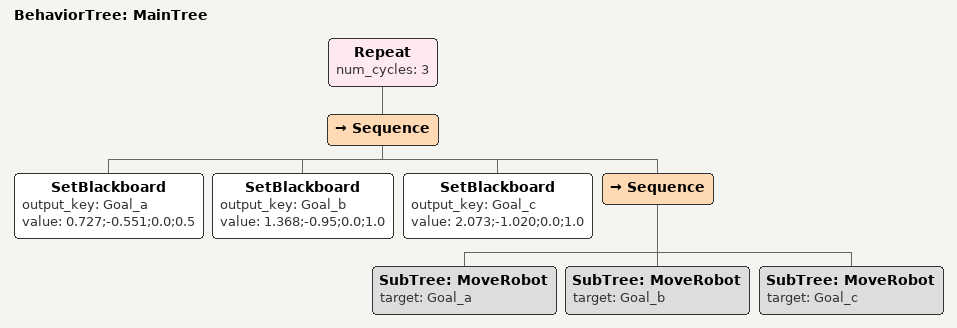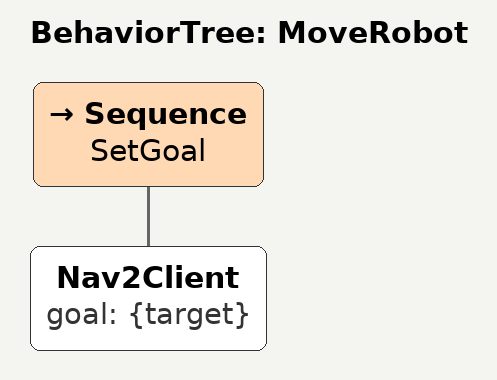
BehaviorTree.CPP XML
<root main_tree_to_execute = "MainTree">
    <BehaviorTree ID="MainTree">
        <Repeat num_cycles="3">
            <Sequence>
                <!-- The goal value="position-x;position-y;orientaion-z;orientation-w" -->
                <SetBlackboard output_key="Goal_a" value="0.727;-0.551;0.0;0.5" />
                <SetBlackboard output_key="Goal_b" value="1.368;-0.95;0.0;1.0" />
                <SetBlackboard output_key="Goal_c" value="2.073;-1.020;0.0;1.0" />
                <Sequence>
                    <SubTree ID="MoveRobot" target="Goal_a" />
                    <SubTree ID="MoveRobot" target="Goal_b" />
                    <SubTree ID="MoveRobot" target="Goal_c" />
                </Sequence>
            </Sequence>
        </Repeat>
    </BehaviorTree>

    <BehaviorTree ID="MoveRobot">
        <Sequence name="SetGoal">
            <Nav2Client goal="{target}" />
        </Sequence>
    </BehaviorTree>
</root>
